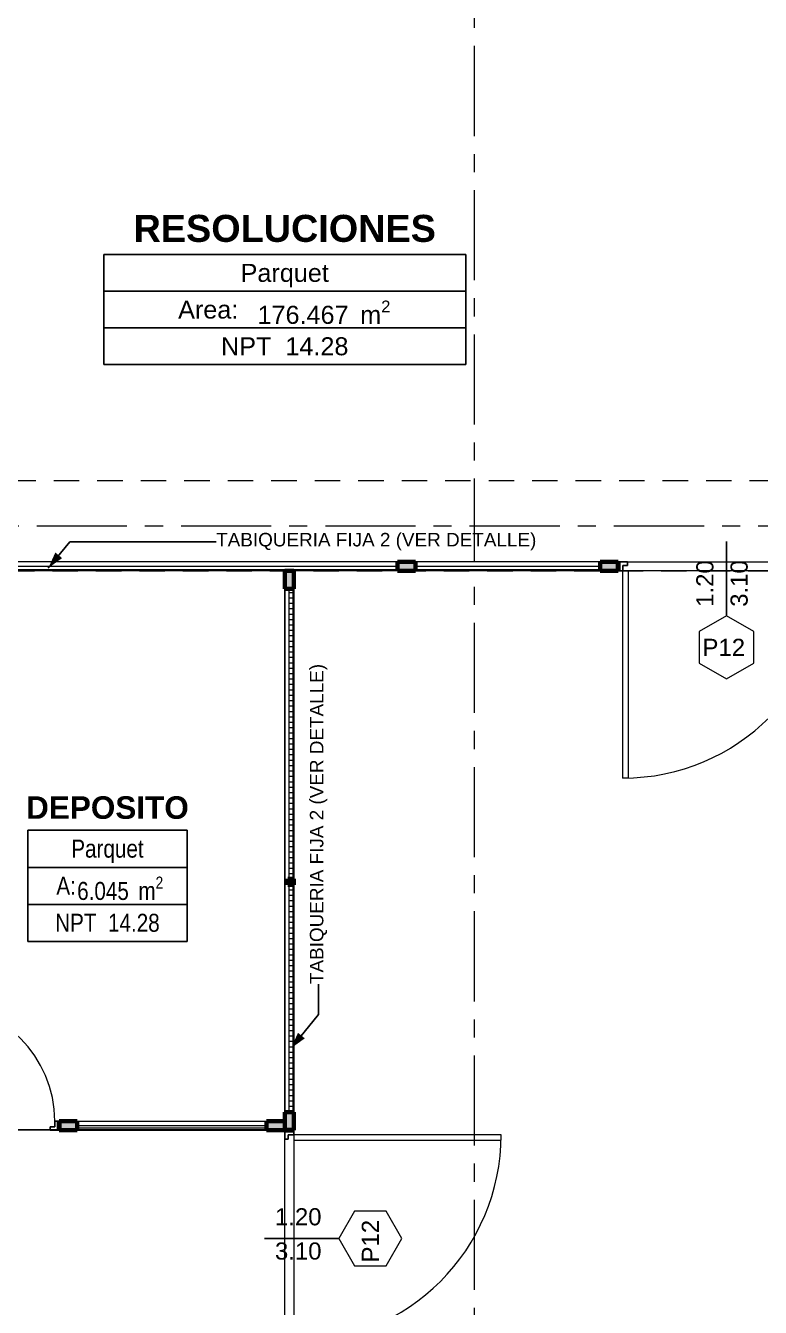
# Model space of a CAD drawing. Header units: inches. Extents: x -38 to 5698, y -33 to 92.
# Drawn here: x 296.08 to 300.16, y 25.61 to 32.72 of the extents above; entities that cross this region are included whole.
import ezdxf

# ---------------------------------------------------------------- set-up
doc = ezdxf.new("R2010")
doc.units = ezdxf.units.IN
doc.header["$MEASUREMENT"] = 0
doc.set_wipeout_variables(frame=1)
for name, pattern in [('Hidden Line', [0.195611, 0.141111, -0.0545]), ('Punto & Raya', [0.65, 0.5, -0.075, 0, -0.075]), ('Wipeout_Contour', [1, 0, -1])]:
    doc.linetypes.add(name, pattern=pattern)
for name, color, linetype in [('02 _ ARQ _ ALB _ Ejes Generales', 7, 'Continuous'), ('02 _ ARQ _ ALB _ Muros Interiores', 7, 'Continuous'), ('02 _ ARQ _ ZON _ Espacio.3D', 7, 'Continuous'), ('08 _ STR _ EXT _ 09 Vigas', 7, 'Continuous'), ('Acabado - Muros', 7, 'Continuous'), ('Marcador - Secciones', 251, 'Continuous'), ('Notas - Etiquetas', 251, 'Continuous')]:
    doc.layers.add(name, color=color, linetype=linetype)
doc.styles.add('Estilo_Generado_1', font='swisseb.ttf')
doc.styles.add('Estilo_Generado_4', font='swisse.ttf')
doc.styles.add('Estilo_Generado_7', font='swisse.ttf')
doc.styles.add('Estilo_Generado_8', font='arialbd.ttf')
doc.styles.add('Estilo_Generado_9', font='ARIALN.TTF')
doc.dimstyles.new('Estilo_Generado__8', dxfattribs={"dimtxt": 0.18, "dimasz": 0.0912, "dimexe": 0.18, "dimexo": 0.0625, "dimgap": 0, "dimtad": 0, "dimtih": 1, "dimtoh": 1, "dimdec": 4, "dimzin": 0, "dimdsep": 46, "dimcen": 0.09, "dimadec": 0, "dimazin": 0, "dimtfac": 1, "dimtdec": 4, "dimtmove": 0, "dimatfit": 3, "dimldrblk": 'ARROWHEAD_5', "dimfxl": 1, "dimtolj": 1, "dimtzin": 0, "dimarcsym": 0})
pattern_1 = [(0, (277.500038, 6e-09), (0, 0.03), [])]

# ---------------------------------------------------------------- blocks, each defined once
blk = doc.blocks.new('ARROWHEAD_5')
at = {"linetype": 'Continuous', "lineweight": 0}
blk.add_hatch(color=0, dxfattribs=at).paths.add_polyline_path([(-1, 0.2679), (0, 0), (-1, -0.2679)])
at = {"color": 0, "linetype": 'Continuous', "lineweight": 0}
blk.add_line((0, 0), (-1, 0), dxfattribs=at)

msp = doc.modelspace()

# ---------------------------------------------------------------- linework, layer by layer
at = {"layer": '02 _ ARQ _ ALB _ Ejes Generales', "color": 252, "linetype": 'Punto & Raya', "lineweight": 13}
msp.add_line((283.3454, 29.95), (332.07, 29.95), dxfattribs=at)
at = {"layer": '02 _ ARQ _ ALB _ Muros Interiores', "color": 152, "linetype": 'Continuous', "lineweight": 25}
for p, q in [((299.97, 29.45), (299.97, 29.8625)), ((297.82, 25.9963), (297.4075, 25.9963))]:
    msp.add_line(p, q, dxfattribs=at)
at = {"layer": '02 _ ARQ _ ALB _ Muros Interiores', "color": 7, "linetype": 'Continuous', "lineweight": 80}
for p, q in [((299.37, 29.75), (299.37, 29.7)), ((299.37, 29.75), (299.37, 29.7)), ((299.37, 29.75), (299.37, 29.7)), ((296.2703, 26.5963), (296.2703, 26.6463)), ((296.2703, 26.5963), (296.2703, 26.6463)), ((296.2703, 26.5963), (296.2703, 26.6463)), ((297.52, 26.5963), (297.57, 26.5963)), ((297.52, 26.5963), (297.57, 26.5963)), ((297.52, 26.5963), (297.57, 26.5963))]:
    msp.add_line(p, q, dxfattribs=at)
at = {"layer": '02 _ ARQ _ ALB _ Muros Interiores', "color": 165, "linetype": 'Continuous', "lineweight": 25}
for p, q in [((299.37, 29.75), (299.37, 29.7)), ((299.42, 29.75), (299.37, 29.75)), ((299.395, 29.7), (299.395, 29.73)), ((299.395, 29.73), (299.42, 29.73)), ((299.42, 29.73), (299.42, 29.75)), ((299.37, 29.7), (299.395, 29.7)), ((296.2203, 26.5963), (296.2203, 26.6163)), ((296.2203, 26.6163), (296.2453, 26.6163)), ((296.2703, 26.5963), (296.2203, 26.5963)), ((296.2453, 26.6163), (296.2453, 26.6463)), ((296.2453, 26.6463), (296.2703, 26.6463)), ((296.2703, 26.6463), (296.2703, 26.5963)), ((297.52, 26.5963), (297.57, 26.5963)), ((297.52, 26.5463), (297.52, 26.5963)), ((297.57, 26.5963), (297.57, 26.5713)), ((297.54, 26.5463), (297.52, 26.5463)), ((297.57, 26.5713), (297.54, 26.5713)), ((297.54, 26.5713), (297.54, 26.5463))]:
    msp.add_line(p, q, dxfattribs=at)
at = {"layer": '02 _ ARQ _ ALB _ Muros Interiores', "color": 165, "linetype": 'Continuous', "lineweight": 15}
for p, q in [((299.395, 28.55), (299.395, 29.7)), ((299.395, 29.7), (299.425, 29.7)), ((299.425, 29.7), (299.425, 28.55)), ((299.425, 28.55), (299.395, 28.55)), ((298.72, 26.5713), (297.57, 26.5713)), ((297.57, 26.5713), (297.57, 26.5413)), ((297.57, 26.5413), (298.72, 26.5413)), ((298.72, 26.5413), (298.72, 26.5713))]:
    msp.add_line(p, q, dxfattribs=at)
at = {"layer": '02 _ ARQ _ ALB _ Muros Interiores', "color": 251, "linetype": 'Continuous', "lineweight": 13, "flags": 128}
for points in [[(299.97, 29.1), (300.1216, 29.1875), (300.1216, 29.3625), (299.97, 29.45), (299.8185, 29.3625), (299.8185, 29.1875)], [(298.17, 25.9963), (298.0825, 26.1479), (297.9075, 26.1479), (297.82, 25.9963), (297.9075, 25.8447), (298.0825, 25.8447)]]:
    msp.add_lwpolyline(points, close=True, dxfattribs=at)
at = {"layer": '02 _ ARQ _ ALB _ Muros Interiores', "color": 7, "linetype": 'Continuous', "lineweight": 15}
for centre, radius, start, end in [((299.395, 29.7), 1.15, 270, 0), ((295.5952, 26.6463), 0.65, 0, 90), ((297.57, 26.5713), 1.15, 270, 0)]:
    msp.add_arc(centre, radius, start, end, dxfattribs=at)
at = {"layer": '02 _ ARQ _ ZON _ Espacio.3D', "color": 252, "linetype": 'Continuous', "lineweight": 13}
for p, q in [((298.5241, 31.4541), (296.5163, 31.4541)), ((296.5163, 31.4541), (296.5163, 30.8434)), ((296.5163, 31.4541), (298.5241, 31.4541)), ((296.5163, 31.2506), (296.5163, 31.4541)), ((298.5241, 30.8434), (298.5241, 31.4541)), ((298.5241, 31.4541), (298.5241, 31.2506)), ((298.5241, 31.2506), (296.5163, 31.2506)), ((296.5163, 31.2506), (298.5241, 31.2506)), ((296.5163, 31.047), (296.5163, 31.2506)), ((298.5241, 31.2506), (298.5241, 31.047)), ((298.5241, 31.047), (296.5163, 31.047)), ((296.5163, 31.047), (298.5241, 31.047)), ((296.5163, 30.8434), (296.5163, 31.047)), ((298.5241, 31.047), (298.5241, 30.8434)), ((296.5163, 30.8434), (298.5241, 30.8434)), ((298.5241, 30.8434), (296.5163, 30.8434)), ((296.9789, 28.2605), (296.0955, 28.2605)), ((296.0955, 28.2605), (296.0955, 27.6428)), ((296.0955, 28.2605), (296.9789, 28.2605)), ((296.0955, 28.0546), (296.0955, 28.2605)), ((296.9789, 27.6428), (296.9789, 28.2605)), ((296.9789, 28.2605), (296.9789, 28.0546)), ((296.9789, 28.0546), (296.0955, 28.0546)), ((296.0955, 28.0546), (296.9789, 28.0546)), ((296.0955, 27.8487), (296.0955, 28.0546)), ((296.9789, 28.0546), (296.9789, 27.8487)), ((296.9789, 27.8487), (296.0955, 27.8487)), ((296.0955, 27.8487), (296.9789, 27.8487)), ((296.0955, 27.6428), (296.0955, 27.8487)), ((296.9789, 27.8487), (296.9789, 27.6428)), ((296.0955, 27.6428), (296.9789, 27.6428)), ((296.9789, 27.6428), (296.0955, 27.6428))]:
    msp.add_line(p, q, dxfattribs=at)
at = {"layer": '02 _ ARQ _ ZON _ Espacio.3D', "color": 254, "linetype": 'Continuous', "lineweight": 0, "flags": 128}
for points in [[(285.82, 33.75), (285.8201, 29.75), (286.57, 29.7499), (286.57, 30.7), (287.07, 30.7), (287.07, 30.2), (287.57, 30.2), (287.57, 29.75), (293.57, 29.75), (293.57, 31.0002), (294.07, 31.0001), (294.07, 30.2), (294.47, 30.1999), (294.47, 29.75), (300.57, 29.75)], [(300.57, 29.7), (297.57, 29.7), (297.57, 17.4), (322.07, 17.4)]]:
    msp.add_lwpolyline(points, dxfattribs=at)
at = {"layer": '02 _ ARQ _ ZON _ Espacio.3D', "color": 9, "linetype": 'Continuous', "lineweight": 5, "flags": 128}
msp.add_lwpolyline([(295.5702, 29.7), (295.5702, 26.6), (297.52, 26.5999), (297.5202, 29.6999)], close=True, dxfattribs=at)
at = {"layer": '02 _ ARQ _ ZON _ Espacio.3D', "color": 254, "linetype": 'Continuous', "lineweight": 0, "flags": 128}
msp.add_lwpolyline([(285.82, 11.584, 1.006545), (290.9535, 6.4505), (297.3949, 6.4505), (297.3958, 7.7), (297.6258, 7.7), (297.6258, 6.4505), (302.4195, 6.4505), (302.4195, 7.7), (302.995, 7.7), (302.995, 17.35), (301.67, 17.35), (301.67, 16.9001), (301.07, 16.9), (301.07, 16.2999), (300.57, 16.2998), (300.57, 17.35), (297.52, 17.35), (297.52, 26.5963), (285.82, 26.5963), (285.82, 22.7663), (287.07, 22.7663), (287.07, 22.4977), (285.82, 22.4977)], format="xyb", close=True, dxfattribs=at)
at = {"layer": '08 _ STR _ EXT _ 09 Vigas', "color": 251, "linetype": 'Hidden Line', "lineweight": 13}
for p, q in [((294.07, 30.2), (300.57, 30.2)), ((287.07, 29.7), (307.57, 29.7))]:
    msp.add_line(p, q, dxfattribs=at)
at = {"layer": 'Acabado - Muros', "color": 7, "linetype": 'Continuous', "lineweight": 60}
for p, q in [((299.37, 29.75), (299.37, 29.7)), ((296.2702, 26.6463), (296.2702, 26.5963)), ((297.52, 26.6463), (297.52, 26.5963)), ((297.57, 26.5963), (297.52, 26.5963))]:
    msp.add_line(p, q, dxfattribs=at)
at = {"layer": 'Marcador - Secciones', "color": 251, "linetype": 'Punto & Raya', "lineweight": 13}
msp.add_line((298.57, 46.2111), (298.57, 0.8878), dxfattribs=at)

# ---------------------------------------------------------------- texts
at = {"layer": '02 _ ARQ _ ALB _ Muros Interiores', "color": 251, "lineweight": 25, "char_height": 0.095, "attachment_point": 7, "rotation": 90, "style": 'Estilo_Generado_4'}
for s, insert in [('\\A1;{\\pql;\\pt0;\\fSwis721 Ex BT|b0|i0|c0|p34;1.20\\fSwis721 Ex BT|b0|i0|c0|p34;\\A1{\\H.66x;\\S^  ;}\\fSwis721 Ex BT|b0|i0|c0|p34;\\fSwis721 Ex BT|b0|i0|c0|p34;}', (299.925, 29.5)), ('\\A1;{\\pql;\\pt0;\\fSwis721 Ex BT|b0|i0|c0|p34;3.10\\fSwis721 Ex BT|b0|i0|c0|p34;\\A1{\\H.66x;\\S^  ;}\\fSwis721 Ex BT|b0|i0|c0|p34;\\fSwis721 Ex BT|b0|i0|c0|p34;}', (300.115, 29.5)), ('\\A1;{\\pql;\\pt0;\\fSwis721 Ex BT|b0|i0|c0|p34;P12\\fSwis721 Ex BT|b0|i0|c0|p34;\\fSwis721 Ex BT|b0|i0|c0|p34;\\fSwis721 Ex BT|b0|i0|c0|p34;}', (298.0425, 25.863))]:
    msp.add_mtext(s, dxfattribs=dict(at, insert=insert))
at = {"layer": '02 _ ARQ _ ALB _ Muros Interiores', "color": 251, "lineweight": 25, "char_height": 0.095, "attachment_point": 7, "style": 'Estilo_Generado_4'}
for s, insert in [('\\A1;{\\pql;\\pt0;\\fSwis721 Ex BT|b0|i0|c0|p34;P12\\fSwis721 Ex BT|b0|i0|c0|p34;\\fSwis721 Ex BT|b0|i0|c0|p34;\\fSwis721 Ex BT|b0|i0|c0|p34;}', (299.8367, 29.2275)), ('\\A1;{\\pql;\\pt0;\\fSwis721 Ex BT|b0|i0|c0|p34;1.20\\fSwis721 Ex BT|b0|i0|c0|p34;\\A1{\\H.66x;\\S^  ;}\\fSwis721 Ex BT|b0|i0|c0|p34;\\fSwis721 Ex BT|b0|i0|c0|p34;}', (297.466, 26.0413)), ('\\A1;{\\pql;\\pt0;\\fSwis721 Ex BT|b0|i0|c0|p34;3.10\\fSwis721 Ex BT|b0|i0|c0|p34;\\A1{\\H.66x;\\S^  ;}\\fSwis721 Ex BT|b0|i0|c0|p34;\\fSwis721 Ex BT|b0|i0|c0|p34;}', (297.466, 25.8513))]:
    msp.add_mtext(s, dxfattribs=dict(at, insert=insert))
at = {"layer": '02 _ ARQ _ ZON _ Espacio.3D', "color": 252, "lineweight": 25, "attachment_point": 2}
for s, insert, char_height, style in [('\\A1;{\\pqc;\\pt0;\\fSwis721 Ex BT|b1|i0|c0|p34;RESOLUCIONES}', (297.5202, 31.6741), 0.15, 'Estilo_Generado_1'), ('\\A1;{\\pqc;\\pt0;\\fSwis721 Ex BT|b0|i0|c238|p34;Parquet}', (297.5202, 31.4024), 0.1, 'Estilo_Generado_7'), ('\\A1;{\\pqc;\\pt0;\\fSwis721 Ex BT|b0|i0|c238|p34;Area: }', (297.096, 31.1988), 0.1, 'Estilo_Generado_7'), ('\\A1;{\\pqc;\\pt0,0.3;\\fSwis721 Ex BT|b0|i0|c238|p34;176.467\\fSwis721 Ex BT|b0|i0|c238|p34;\\A1{\\H.66x;\\S^  ;}\\fSwis721 Ex BT|b0|i0|c238|p34; m\\fSwis721 Ex BT|b0|i0|c238|p34;\\A1{\\H.66x;\\S2^  ;}}', (297.7378, 31.1988), 0.1, 'Estilo_Generado_7'), ('\\A1;{\\pqc;\\pt0;\\fSwis721 Ex BT|b0|i0|c238|p34;NPT  14.28}', (297.5202, 30.9952), 0.1, 'Estilo_Generado_7'), ('\\A1;{\\pqc;\\pt0;\\fArial|b1|i0|c0|p34;DEPOSITO}', (296.5372, 28.4489), 0.125, 'Estilo_Generado_8'), ('\\A1;{\\pqc;\\pt0;\\fArial Narrow|b0|i0|c0|p34;Parquet}', (296.5372, 28.2086), 0.1, 'Estilo_Generado_9'), ('\\A1;{\\pqc;\\pt0;\\fArial Narrow|b0|i0|c0|p34;A: }', (296.3081, 28.0028), 0.1, 'Estilo_Generado_9'), ('\\A1;{\\pqc;\\pt0,0.3;\\fArial Narrow|b0|i0|c0|p34;6.045\\fArial Narrow|b0|i0|c0|p34;\\A1{\\H.66x;\\S^  ;}\\fArial Narrow|b0|i0|c0|p34; m\\fArial Narrow|b0|i0|c0|p34;\\A1{\\H.66x;\\S2^  ;}}', (296.6078, 28.0032), 0.1, 'Estilo_Generado_9'), ('\\A1;{\\pqc;\\pt0;\\fArial Narrow|b0|i0|c0|p34;NPT  14.28}', (296.5372, 27.7973), 0.1, 'Estilo_Generado_9')]:
    msp.add_mtext(s, dxfattribs=dict(at, insert=insert, char_height=char_height, style=style))
at = {"layer": 'Notas - Etiquetas', "color": 8, "linetype": 'Continuous', "lineweight": 13, "char_height": 0.075, "attachment_point": 4, "style": 'Estilo_Generado_4'}
for insert, rotation in [((297.1399, 29.8611), 0.00005), ((297.7083, 27.4075), 90.00007)]:
    msp.add_mtext('\\A1;{\\pql;\\fSwis721 Ex BT|b0|i0|c0|p34;TABIQUERIA FIJA 2 (VER DETALLE)\\fSwis721 Ex BT|b0|i0|c0|p34; }', dxfattribs=dict(at, insert=insert, rotation=rotation))

# ---------------------------------------------------------------- leaders
at = {"layer": 'Notas - Etiquetas', "color": 8, "linetype": 'Continuous', "lineweight": 13, "annotation_type": 0, "has_hookline": 1, "hookline_direction": 1, "text_width": 1.9482}
msp.add_leader([(304.3676, 29.715), (304.3676, 30.0286), (301.8976, 30.0286)], dimstyle='Estilo_Generado__8', dxfattribs=at)
at = {"layer": 'Notas - Etiquetas', "color": 8, "linetype": 'Continuous', "lineweight": 13, "annotation_type": 0, "has_hookline": 1, "hookline_direction": 0, "text_width": 1.9482, "horizontal_direction": (-1e-06, 1, 0)}
msp.add_leader([(297.555, 27.051), (297.7083, 27.2388), (297.7083, 27.4075)], dimstyle='Estilo_Generado__8', dxfattribs=at)

# ---------------------------------------------------------------- next in the draw order: wipeouts: each hides what was drawn before it
at = {"color": 254, "linetype": 'Wipeout_Contour', "lineweight": 0, "ltscale": 14590.44438}
msp.add_wipeout([(295.995, 29.75), (295.995, 29.733), (296.0115, 29.733), (296.0115, 29.7), (298.145, 29.7), (298.145, 29.75)], dxfattribs=at).dxf.layer = 'Acabado - Muros'
at = {"color": 254, "linetype": 'Wipeout_Contour', "lineweight": 0, "ltscale": 9734.464592}
msp.add_wipeout([(298.245, 29.75), (298.245, 29.7), (299.27, 29.7), (299.27, 29.75)], dxfattribs=at).dxf.layer = 'Acabado - Muros'
at = {"color": 254, "linetype": 'Wipeout_Contour', "lineweight": 0, "ltscale": 14594.629419}
msp.add_wipeout([(297.52, 29.6), (297.52, 27.9749), (297.537, 27.9749), (297.537, 27.9914), (297.57, 27.9914), (297.57, 29.6)], dxfattribs=at).dxf.layer = 'Acabado - Muros'
at = {"color": 254, "linetype": 'Wipeout_Contour', "lineweight": 0, "ltscale": 9726.871711}
msp.add_wipeout([(297.42, 26.5963), (297.42, 26.6463), (296.3702, 26.6463), (296.3702, 26.5963)], dxfattribs=at).dxf.layer = 'Acabado - Muros'

# ---------------------------------------------------------------- next in the draw order: linework, layer by layer
at = {"layer": 'Acabado - Muros', "color": 251, "linetype": 'Continuous', "lineweight": 13, "flags": 128}
for points in [[(298.145, 29.75), (295.995, 29.75), (294.57, 29.75)], [(299.27, 29.75), (298.245, 29.75)], [(298.145, 29.7), (296.0115, 29.7)], [(299.27, 29.7), (298.245, 29.7)], [(296.3702, 26.6463), (297.42, 26.6463)], [(296.3702, 26.5963), (297.42, 26.5963)]]:
    msp.add_lwpolyline(points, dxfattribs=at)

# ---------------------------------------------------------------- next in the draw order: wipeouts: each hides what was drawn before it
at = {"color": 254, "linetype": 'Wipeout_Contour', "lineweight": 0, "ltscale": 14594.584002}
msp.add_wipeout([(297.52, 27.9749), (297.52, 26.6963), (297.57, 26.6963), (297.57, 27.9584), (297.537, 27.9584), (297.537, 27.9749)], dxfattribs=at).dxf.layer = 'Acabado - Muros'

# ---------------------------------------------------------------- next in the draw order: linework, layer by layer
at = {"layer": 'Acabado - Muros', "color": 251, "linetype": 'Continuous', "lineweight": 13, "flags": 128}
for points in [[(297.52, 29.6), (297.52, 27.9749), (297.52, 26.6963)], [(297.57, 29.6), (297.57, 27.9914)], [(297.57, 27.9584), (297.57, 26.6963)]]:
    msp.add_lwpolyline(points, dxfattribs=at)

# ---------------------------------------------------------------- next in the draw order: wipeouts: each hides what was drawn before it
at = {"color": 254, "linetype": 'Wipeout_Contour', "lineweight": 0, "ltscale": 9727.747588}
msp.add_wipeout([(296.0115, 29.705), (298.145, 29.705), (298.145, 29.725), (296.0115, 29.725)], dxfattribs=at).dxf.layer = 'Acabado - Muros'
at = {"color": 254, "linetype": 'Wipeout_Contour', "lineweight": 0, "ltscale": 9734.464104}
msp.add_wipeout([(298.245, 29.705), (299.27, 29.705), (299.27, 29.725), (298.245, 29.725)], dxfattribs=at).dxf.layer = 'Acabado - Muros'
at = {"color": 254, "linetype": 'Wipeout_Contour', "lineweight": 0, "ltscale": 9726.871273}
msp.add_wipeout([(297.42, 26.6013), (297.42, 26.6213), (296.3702, 26.6213), (296.3702, 26.6013)], dxfattribs=at).dxf.layer = 'Acabado - Muros'

# ---------------------------------------------------------------- next in the draw order: hatches: boundary and pattern name
at = {"layer": 'Acabado - Muros', "linetype": 'Continuous', "lineweight": 0}
for points in [[(298.145, 29.75), (298.145, 29.7), (298.245, 29.7), (298.245, 29.75)], [(299.27, 29.7), (299.37, 29.7), (299.37, 29.75), (299.27, 29.75)], [(296.3702, 26.5963), (296.3702, 26.6463), (296.2702, 26.6463), (296.2702, 26.5963)], [(297.42, 26.5963), (297.52, 26.5963), (297.52, 26.6463), (297.42, 26.6463)]]:
    msp.add_hatch(color=254, dxfattribs=at).paths.add_polyline_path(points)
h = msp.add_hatch(dxfattribs=at)
h.set_pattern_fill('CONTRACHAPADO_0002', color=254, style=0, pattern_type=2)
h.set_pattern_definition(pattern_1)
h.paths.add_polyline_path([(297.42, 26.6013), (297.42, 26.6213), (296.3702, 26.6213), (296.3702, 26.6013)])

# ---------------------------------------------------------------- next in the draw order: linework, layer by layer
at = {"layer": 'Acabado - Muros', "color": 7, "linetype": 'Continuous', "lineweight": 60}
for p, q in [((298.145, 29.75), (298.145, 29.7)), ((298.245, 29.75), (298.145, 29.75)), ((298.245, 29.75), (298.245, 29.7)), ((299.37, 29.75), (299.27, 29.75)), ((299.27, 29.75), (299.27, 29.7)), ((297.57, 29.7), (297.52, 29.7)), ((298.245, 29.7), (298.145, 29.7)), ((299.37, 29.7), (299.27, 29.7)), ((296.3702, 26.6463), (296.2702, 26.6463)), ((296.3702, 26.5963), (296.2702, 26.5963)), ((296.3702, 26.6463), (296.3702, 26.5963)), ((297.42, 26.6463), (297.42, 26.5963)), ((297.52, 26.6463), (297.42, 26.6463)), ((297.52, 26.5963), (297.42, 26.5963))]:
    msp.add_line(p, q, dxfattribs=at)
at = {"layer": 'Acabado - Muros', "color": 7, "linetype": 'Continuous', "lineweight": 13, "flags": 128}
for points in [[(296.0115, 29.705), (296.0115, 29.725), (298.145, 29.725), (298.145, 29.705)], [(298.245, 29.705), (298.245, 29.725), (299.27, 29.725), (299.27, 29.705)], [(297.42, 26.6013), (297.42, 26.6213), (296.3702, 26.6213), (296.3702, 26.6013)]]:
    msp.add_lwpolyline(points, close=True, dxfattribs=at)

# ---------------------------------------------------------------- next in the draw order: leaders
at = {"layer": 'Notas - Etiquetas', "color": 8, "linetype": 'Continuous', "lineweight": 13, "annotation_type": 0, "has_hookline": 1, "hookline_direction": 0, "text_width": 1.9482, "horizontal_direction": (1, 1e-06, 0)}
msp.add_leader([(296.2094, 29.715), (296.3285, 29.8611), (297.1399, 29.8611)], dimstyle='Estilo_Generado__8', dxfattribs=at)

# ---------------------------------------------------------------- next in the draw order: wipeouts: each hides what was drawn before it
at = {"color": 254, "linetype": 'Wipeout_Contour', "lineweight": 0, "ltscale": 9729.610781}
msp.add_wipeout([(297.565, 27.9914), (297.565, 29.6), (297.545, 29.6), (297.545, 27.9914)], dxfattribs=at).dxf.layer = 'Acabado - Muros'

# ---------------------------------------------------------------- next in the draw order: hatches: boundary and pattern name
at = {"layer": 'Acabado - Muros', "linetype": 'Continuous', "lineweight": 0}
msp.add_hatch(color=254, dxfattribs=at).paths.add_polyline_path([(297.57, 29.6), (297.57, 29.7), (297.52, 29.7), (297.52, 29.6)])
h = msp.add_hatch(dxfattribs=at)
h.set_pattern_fill('CONTRACHAPADO_0002', color=254, style=0, pattern_type=2)
h.set_pattern_definition(pattern_1)
h.paths.add_polyline_path([(297.565, 27.9914), (297.565, 29.6), (297.545, 29.6), (297.545, 27.9914)])

# ---------------------------------------------------------------- next in the draw order: linework, layer by layer
at = {"layer": 'Acabado - Muros', "color": 7, "linetype": 'Continuous', "lineweight": 60}
for p, q in [((297.52, 29.7), (297.52, 29.6)), ((297.57, 29.7), (297.57, 29.6)), ((297.57, 29.6), (297.52, 29.6))]:
    msp.add_line(p, q, dxfattribs=at)
at = {"layer": 'Acabado - Muros', "color": 7, "linetype": 'Continuous', "lineweight": 13, "flags": 128}
msp.add_lwpolyline([(297.565, 27.9914), (297.545, 27.9914), (297.545, 29.6), (297.565, 29.6)], close=True, dxfattribs=at)

# ---------------------------------------------------------------- next in the draw order: wipeouts: each hides what was drawn before it
at = {"color": 254, "linetype": 'Wipeout_Contour', "lineweight": 0, "ltscale": 9729.542827}
msp.add_wipeout([(297.565, 26.6963), (297.565, 27.9584), (297.545, 27.9584), (297.545, 26.6963)], dxfattribs=at).dxf.layer = 'Acabado - Muros'

# ---------------------------------------------------------------- next in the draw order: hatches: boundary and pattern name
at = {"layer": 'Acabado - Muros', "linetype": 'Continuous', "lineweight": 0}
for points in [[(297.537, 27.9584), (297.57, 27.9584), (297.57, 27.9914), (297.537, 27.9914)], [(297.57, 26.6963), (297.52, 26.6963), (297.52, 26.5963), (297.57, 26.5963)]]:
    msp.add_hatch(color=254, dxfattribs=at).paths.add_polyline_path(points)
h = msp.add_hatch(dxfattribs=at)
h.set_pattern_fill('CONTRACHAPADO_0002', color=254, style=0, pattern_type=2)
h.set_pattern_definition(pattern_1)
h.paths.add_polyline_path([(297.565, 26.6963), (297.565, 27.9584), (297.545, 27.9584), (297.545, 26.6963)])

# ---------------------------------------------------------------- next in the draw order: linework, layer by layer
at = {"layer": 'Acabado - Muros', "color": 7, "linetype": 'Continuous', "lineweight": 60}
for p, q in [((297.537, 27.9914), (297.537, 27.9584)), ((297.57, 27.9914), (297.537, 27.9914)), ((297.57, 27.9584), (297.537, 27.9584)), ((297.57, 27.9914), (297.57, 27.9584)), ((297.52, 26.6963), (297.52, 26.5963)), ((297.57, 26.6963), (297.52, 26.6963)), ((297.57, 26.6963), (297.57, 26.5963))]:
    msp.add_line(p, q, dxfattribs=at)
at = {"layer": 'Acabado - Muros', "color": 7, "linetype": 'Continuous', "lineweight": 13, "flags": 128}
msp.add_lwpolyline([(297.565, 26.6963), (297.545, 26.6963), (297.545, 27.9584), (297.565, 27.9584)], close=True, dxfattribs=at)

doc.saveas('drawing.dxf')
